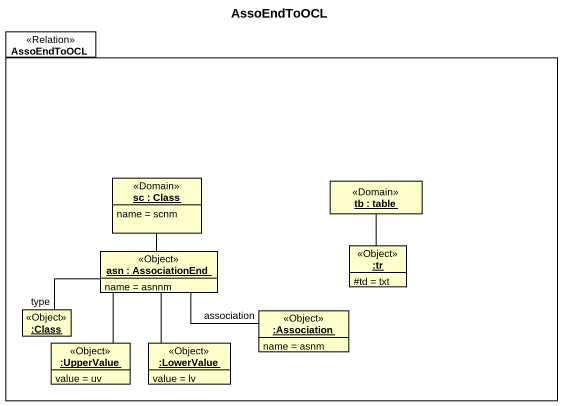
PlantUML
@startuml
title AssoEndToOCL
hide circle
hide empty members
skinparam classAttributeIconSize 0
package AssoEndToOCL <<Relation>> {
  object "sc : Class" as sc <<Domain>> {
    name = scnm
  }
  object "tb : table" as tb <<Domain>>
  object "asn : AssociationEnd" as asn <<Object>> {
    name = asnnm
  }
  object ":tr" as tr <<Object>> {
    #td = txt
  }
  object ":Class" as Class_ <<Object>>
  object ":UpperValue" as UpperValue <<Object>> {
    value = uv
  }
  object ":LowerValue" as LowerValue <<Object>> {
    value = lv
  }
  object ":Association" as Association <<Object>> {
    name = asnm
  }
}
sc -- asn
tb -- tr
asn -left- Class_ : type
asn -- UpperValue
asn -- LowerValue
asn -right- Association : association
@enduml
